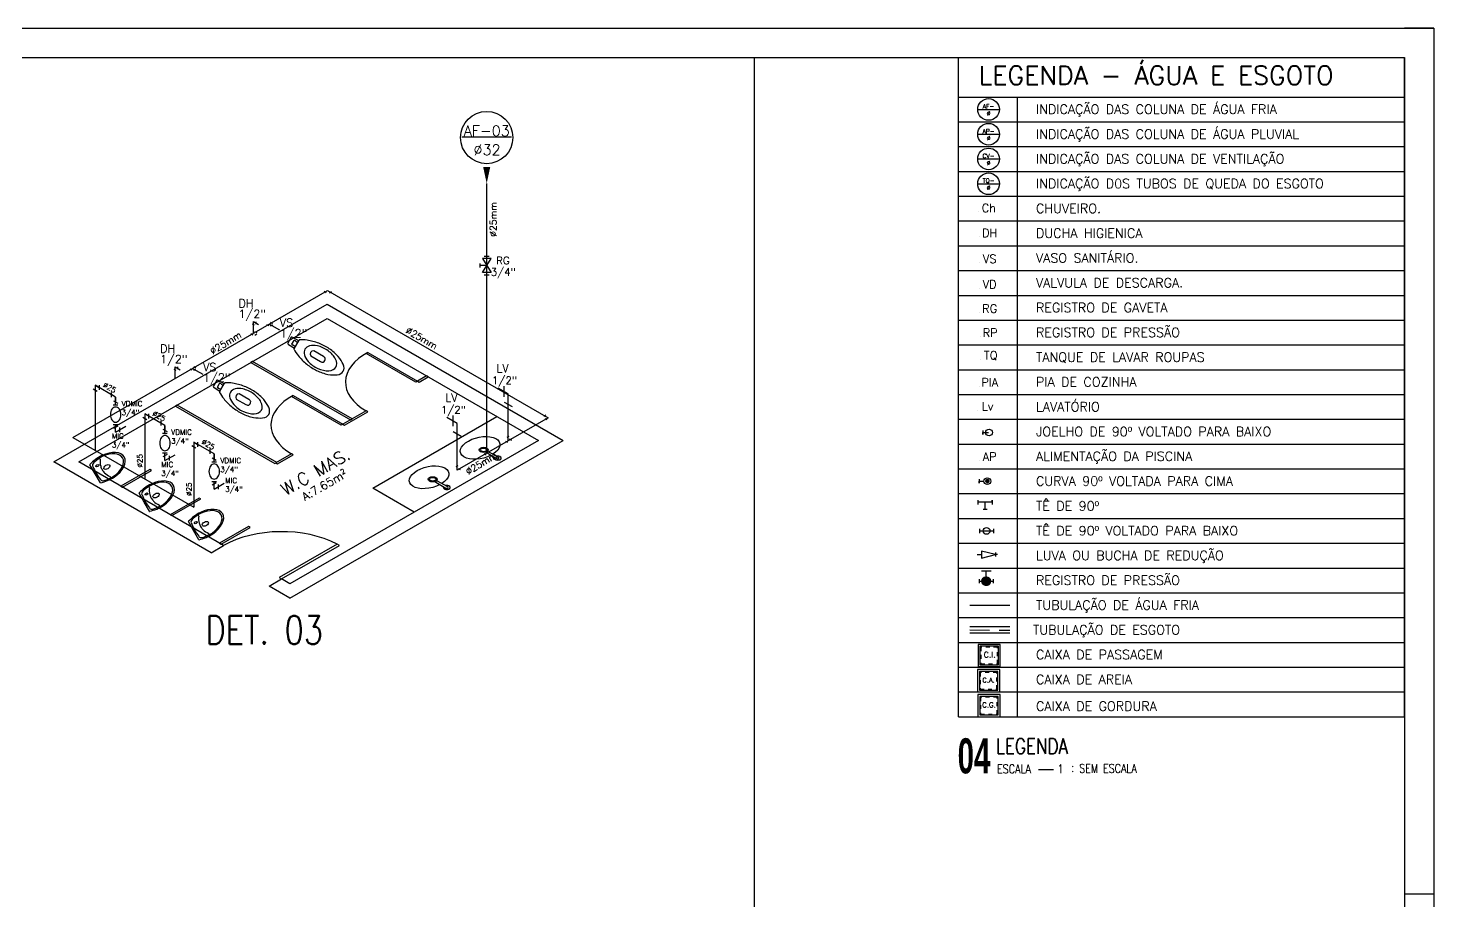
# Model space of a CAD drawing. Header units: millimetres. Extents: x 1111 to 1959, y -391 to -319.
# Drawn here: x 1922.68 to 1958.69, y -368.86 to -346.49 of the extents above; entities that cross this region are included whole.
import ezdxf
from ezdxf.enums import TextEntityAlignment as Align

# ---------------------------------------------------------------- set-up
doc = ezdxf.new("R2010")
doc.units = ezdxf.units.MM
for name, pattern in [('AF', [200, 100, 100]), ('HIDDEN', [0.375, 0.25, -0.125]), ('HIDDENX2', [0.75, 0.5, -0.25])]:
    doc.linetypes.add(name, pattern=pattern)
for name, color, linetype in [('08', 8, 'Continuous'), ('AF', 5, 'Continuous'), ('ARQ-PÇ-HIDROSSAN', 7, 'Continuous'), ('CERCAD-1', 1, 'Continuous'), ('CERCAD-2', 7, 'Continuous'), ('CONEXAO_AG_FRIA', 3, 'Continuous'), ('Diametro', 2, 'Continuous'), ('Eixo', 4, 'HIDDENX2'), ('HIDROGRAFIA', 4, 'Continuous'), ("PRANCHA - PROJETU'S", 7, 'Continuous'), ('Prumadas_L', 1, 'Continuous'), ('Prumadas_Q', 3, 'Continuous'), ('Prumadas_T', 2, 'Continuous'), ('TUBOS_AG_FRIA', 2, 'Continuous'), ('TUBULAÇÃO_ESGOTO', 5, 'Continuous'), ('TUBULAÇÃO_HIDRÁULICA', 5, 'Continuous'), ('TXT', 2, 'Continuous'), ('TXT_0', 7, 'Continuous'), ('TXT_1', 2, 'Continuous'), ('TXT_2', 2, 'Continuous')]:
    doc.layers.add(name, color=color, linetype=linetype)
doc.layers.add('TQ-Tubos detalhe', color=1, linetype='Continuous', lineweight=30)
doc.styles.add('ADITIVOCAD', font='ROMANS.shx')
doc.styles.add('R80', font='simplex.shx', dxfattribs={"height": 12})
doc.styles.add('REG140', font='romans.shx', dxfattribs={"width": 0.8, "height": 0.35})
doc.styles.add('REG80', font='romans.shx', dxfattribs={"width": 0.8, "height": 0.2})
doc.styles.add('ROMANS', font='romans')
doc.styles.add('SANSSERIF2', font='sanssb__.ttf', dxfattribs={"width": 0.8})

# ---------------------------------------------------------------- blocks, each defined once
blk = doc.blocks.new('SANIT-flat-3-flat-1')
at = {"layer": 'ARQ-PÇ-HIDROSSAN'}
blk.add_line((0.07, -0.062), (0.07, 0.062), dxfattribs=at)
for points in [[(0.073, -0.082, 0.059368), (0.13, -0.132, 0.082654), (0.23, -0.178, 0.104255), (0.33, -0.186, 0.107708), (0.43, -0.152, 0.088187), (0.5, -0.09, 0.163426), (0.53, 0, 0.163426), (0.5, 0.09, 0.088187), (0.43, 0.152, 0.107708), (0.33, 0.186, 0.104255), (0.23, 0.178, 0.082654), (0.13, 0.132, 0.059368), (0.073, 0.082, 0.207706), (0.07, 0.074), (0.07, 0.069), (0.07, 0.062), (0.012, 0.062, 0.402093), (0, 0.052), (0, 0.052), (0, -0.052, 0.402093), (0.012, -0.062), (0.07, -0.062), (0.07, -0.069), (0.07, -0.074, 0.207706)], [(0.152, 0, -0.268395), (0.23, 0.134, -0.179674), (0.33, 0.151, -0.170707), (0.42, 0.1, -0.179561), (0.458, 0, -0.179561), (0.42, -0.1, -0.170707), (0.33, -0.151, -0.179674), (0.23, -0.134, -0.268395)], [(0.342, -0.03, 0.183333), (0.342, 0.03, 0.302776), (0.32, 0.045), (0.224, 0.045, 0.370787), (0.224, -0.044), (0.32, -0.044, 0.302776)]]:
    blk.add_lwpolyline(points, format="xyb", close=True, dxfattribs=at)
blk.add_lwpolyline([(0.07, -0.044, 0.380199), (0.062, -0.036), (0.051, -0.036, 0.087349), (0.047, -0.037, -0.172037), (0.038, -0.037, -0.102747), (0.036, -0.036, -0.167994), (0.035, -0.032), (0.035, 0.032), (0.035, 0.032, -0.167994), (0.036, 0.036, -0.102747), (0.038, 0.037, -0.172037), (0.047, 0.037, 0.087349), (0.051, 0.036), (0.062, 0.036, 0.380199), (0.07, 0.044)], format="xyb", dxfattribs=at)
blk = doc.blocks.new('LAVATOR')
for p, q in [((-0.141, 0), (-0.141, 0.195)), ((-0.141, -0.194), (-0.141, 0))]:
    blk.add_line(p, q)
blk.add_lwpolyline([(-0.129, 0, 0.019765), (-0.123, -0.14, 0.055725), (-0.121, -0.16, 0.26837), (-0.081, -0.197, 0.08527), (0.016, -0.21, 0.373975), (0.199, 0, 0.373975), (0.016, 0.211, 0.08527), (-0.081, 0.197, 0.26837), (-0.121, 0.16, 0.055725), (-0.123, 0.14, 0.019765)], format="xyb", close=True)
blk.add_lwpolyline([(-0.022, 0.194, -0.557482), (-0.016, 0.186, 0.068592), (-0.049, 0.07, 0.02486), (-0.055, 0, 0.02486), (-0.049, -0.07, 0.068592), (-0.016, -0.185, -0.557482), (-0.022, -0.194)], format="xyb")
for centre, radius in [((-0.078, 0.11), 0.0175), ((0.004, 0), 0.0365)]:
    blk.add_circle(centre, radius)
for centre, radius, start, end in [((-0.138, 0.195), 0.003, 117.7353, 180), ((-0.002, -0.064), 0.295, 85.9061, 117.7353), ((-0.013, 0), 0.232, 0, 82.0182), ((-0.013, 0), 0.232, 277.9818, 0), ((-0.138, -0.194), 0.003, 180, 242.2647), ((-0.002, 0.065), 0.295, 242.2647, 274.0939)]:
    blk.add_arc(centre, radius, start, end)
blk = doc.blocks.new('det 3')
at = {"layer": '08'}
for p, q in [((-2.578, -0.304), (-0.244, 2.03)), ((-0.244, 2.03), (1.771, 0.014)), ((-2.365, -0.304), (-0.244, 1.817)), ((-0.244, 1.817), (1.559, 0.014)), ((-0.562, -2.319), (1.771, 0.014)), ((1.559, 0.014), (-0.562, -2.107)), ((1.116, -0.167), (1.117, -0.167)), ((1.117, -0.168), (1.118, -0.169)), ((1.118, -0.169), (1.204, -0.255)), ((1.133, -0.151), (1.132, -0.151)), ((1.134, -0.153), (1.133, -0.152)), ((1.22, -0.239), (1.134, -0.153)), ((-1.234, -1.647), (-2.578, -0.304)), ((-1.128, -1.541), (-2.365, -0.304)), ((0.697, -0.587), (0.696, -0.586)), ((0.699, -0.588), (0.698, -0.587)), ((0.785, -0.674), (0.699, -0.588)), ((0.68, -0.602), (0.681, -0.603)), ((0.682, -0.603), (0.683, -0.604)), ((0.683, -0.604), (0.769, -0.69)), ((-1.234, -1.647), (-1.128, -1.541)), ((-0.739, -2.142), (-0.633, -2.036)), ((-0.562, -2.107), (-0.633, -2.036)), ((-0.562, -2.319), (-0.739, -2.142))]:
    blk.add_line(p, q, dxfattribs=at)
at = {"layer": '08', "ltscale": 0.03}
for p, q in [((0.145, -0.693), (1.205, 0.368)), ((0.498, -1.046), (0.145, -0.693))]:
    blk.add_line(p, q, dxfattribs=at)
at = {"layer": '08'}
for points in [[(0.527, 0.891), (0.512, 0.877), (0.088, 1.301), (0.102, 1.315)], [(-0.046, 0.318), (-0.032, 0.333), (-0.881, 1.181), (-0.895, 1.167)], [(0.541, 0.877), (0.619, 0.955), (0.604, 0.969), (0.527, 0.891)], [(-0.11, 0.255), (-0.124, 0.241), (-0.548, 0.665), (-0.534, 0.679)], [(-0.69, -0.325), (-0.675, -0.311), (-1.524, 0.538), (-1.538, 0.523)], [(-0.096, 0.241), (0.102, 0.439), (0.088, 0.453), (-0.11, 0.255)], [(-0.668, -0.332), (-0.534, -0.198), (-0.548, -0.184), (-0.683, -0.318)], [(-1.991, -0.679), (-1.743, -0.431), (-1.757, -0.417), (-2.005, -0.664)], [(-1.57, -1.099), (-1.322, -0.852), (-1.337, -0.838), (-1.584, -1.085)], [(-1.149, -1.52), (-0.902, -1.273), (-0.916, -1.258), (-1.163, -1.506)], [(-0.633, -2.036), (-0.138, -1.541), (-0.159, -1.52), (-0.654, -2.015)]]:
    blk.add_lwpolyline(points, close=True, dxfattribs=at)
for points in [[(1.132, -0.151, 0), (1.13, -0.149, 0), (1.129, -0.148, 0), (1.127, -0.148, 0), (1.125, -0.147, 0), (1.123, -0.147, 0), (1.121, -0.148, 0), (1.119, -0.148, 0), (1.117, -0.149, 0), (1.116, -0.151, 0), (1.115, -0.152, 0), (1.114, -0.154, 0), (1.113, -0.156, 0), (1.113, -0.158, 0), (1.113, -0.16, 0), (1.113, -0.162, 0), (1.114, -0.163, 0), (1.115, -0.165, 0), (1.116, -0.167, 0)], [(1.133, -0.152, 0), (1.132, -0.151, 0), (1.13, -0.15, 0), (1.128, -0.149, 0), (1.126, -0.149, 0), (1.124, -0.149, 0), (1.122, -0.149, 0), (1.12, -0.15, 0), (1.119, -0.151, 0), (1.117, -0.152, 0), (1.116, -0.154, 0), (1.115, -0.155, 0), (1.114, -0.157, 0), (1.114, -0.159, 0), (1.114, -0.161, 0), (1.114, -0.163, 0), (1.115, -0.165, 0), (1.116, -0.167, 0), (1.117, -0.168, 0)], [(1.116, -0.166, 0), (1.115, -0.164, 0), (1.114, -0.162, 0), (1.114, -0.16, 0), (1.114, -0.158, 0), (1.114, -0.157, 0), (1.115, -0.155, 0), (1.116, -0.153, 0), (1.117, -0.152, 0)], [(1.118, -0.169, 0), (1.117, -0.168, 0), (1.116, -0.166, 0), (1.115, -0.164, 0), (1.115, -0.162, 0), (1.115, -0.16, 0), (1.115, -0.158, 0), (1.116, -0.156, 0), (1.117, -0.155, 0), (1.118, -0.153, 0)], [(1.117, -0.152, 0), (1.119, -0.151, 0), (1.12, -0.15, 0), (1.122, -0.149, 0), (1.124, -0.149, 0), (1.126, -0.149, 0), (1.128, -0.149, 0), (1.13, -0.15, 0), (1.131, -0.15, 0)], [(1.118, -0.153, 0), (1.12, -0.152, 0), (1.121, -0.151, 0), (1.123, -0.15, 0), (1.125, -0.15, 0), (1.127, -0.15, 0), (1.129, -0.15, 0), (1.131, -0.151, 0), (1.133, -0.152, 0), (1.134, -0.153, 0)], [(1.118, -0.169, 0), (1.118, -0.169, 0)], [(0.696, -0.586, 0), (0.695, -0.585, 0), (0.693, -0.584, 0), (0.691, -0.583, 0), (0.689, -0.583, 0), (0.687, -0.583, 0), (0.686, -0.583, 0), (0.684, -0.584, 0), (0.682, -0.585, 0), (0.68, -0.586, 0), (0.679, -0.587, 0), (0.678, -0.589, 0), (0.678, -0.591, 0), (0.677, -0.593, 0), (0.677, -0.595, 0), (0.678, -0.597, 0), (0.678, -0.599, 0), (0.679, -0.6, 0), (0.68, -0.602, 0)], [(0.68, -0.601, 0), (0.679, -0.6, 0), (0.679, -0.598, 0), (0.678, -0.596, 0), (0.679, -0.594, 0), (0.679, -0.592, 0), (0.68, -0.59, 0), (0.681, -0.588, 0), (0.682, -0.587, 0)], [(0.698, -0.587, 0), (0.696, -0.586, 0), (0.695, -0.585, 0), (0.693, -0.584, 0), (0.691, -0.584, 0), (0.689, -0.584, 0), (0.687, -0.584, 0), (0.685, -0.585, 0), (0.683, -0.586, 0), (0.682, -0.587, 0), (0.681, -0.589, 0), (0.68, -0.591, 0), (0.679, -0.592, 0), (0.679, -0.594, 0), (0.679, -0.596, 0), (0.679, -0.598, 0), (0.68, -0.6, 0), (0.681, -0.602, 0), (0.682, -0.603, 0)], [(0.683, -0.604, 0), (0.682, -0.603, 0), (0.681, -0.601, 0), (0.68, -0.599, 0), (0.68, -0.597, 0), (0.68, -0.595, 0), (0.68, -0.593, 0), (0.681, -0.592, 0), (0.682, -0.59, 0), (0.683, -0.588, 0)], [(0.682, -0.587, 0), (0.683, -0.586, 0), (0.685, -0.585, 0), (0.687, -0.584, 0), (0.689, -0.584, 0), (0.691, -0.584, 0), (0.693, -0.584, 0), (0.695, -0.585, 0), (0.696, -0.586, 0)], [(0.683, -0.588, 0), (0.684, -0.587, 0), (0.686, -0.586, 0), (0.688, -0.585, 0), (0.69, -0.585, 0), (0.692, -0.585, 0), (0.694, -0.585, 0), (0.696, -0.586, 0), (0.697, -0.587, 0), (0.699, -0.588, 0)], [(0.683, -0.604, 0), (0.683, -0.604, 0)]]:
    blk.add_polyline3d(points, dxfattribs=at)
at = {"layer": '08', "ltscale": 0.03}
for centre, radius in [((1.092, -0.126), 0.0384), ((1.092, -0.126), 0.0274), ((0.657, -0.561), 0.0384), ((0.657, -0.561), 0.0274)]:
    blk.add_circle(centre, radius, dxfattribs=at)
at = {"layer": '08'}
for centre, radius, start, end in [((0.512, 0.877), 0.6, 133.0898, 225), ((-0.124, 0.241), 0.6, 133.0898, 225), ((1.212, -0.247), 0.0297, 157.3229, 225), ((1.212, -0.247), 0.0286, 158.2279, 111.3926), ((1.212, -0.247), 0.0297, 225, 112.3117), ((1.212, -0.247), 0.0114, 225, 45), ((0.777, -0.682), 0.0297, 157.3229, 225), ((0.777, -0.682), 0.0286, 158.2279, 111.3926), ((0.777, -0.682), 0.0297, 225, 112.3117), ((0.777, -0.682), 0.0114, 225, 45)]:
    blk.add_arc(centre, radius, start, end, dxfattribs=at)
at = {"layer": '08', "ltscale": 0.7}
blk.add_arc((-0.633, -2.037), 0.701, 47.5089, 135, dxfattribs=at)
at = {"layer": '08', "ltscale": 0.03, "extrusion": (0, 0, -1)}
for centre in [(1.062, -0.096), (0.626, -0.531)]:
    blk.add_ellipse(centre, major_axis=(-0.136, -0.136), ratio=0.742857, start_param=4.775358, end_param=10.940424, dxfattribs=at)
at = {"layer": '08', "rotation": 315}
for p in [(-0.566, 1.496), (-1.202, 0.859)]:
    blk.add_blockref('SANIT-flat-3-flat-1', p, dxfattribs=at)
at = {"layer": '08', "xscale": 0.7980000000000022, "yscale": 0.7980000000000022, "zscale": 0.7980000000000022, "rotation": 44.99999999999999}
for p in [(-2.128, -0.382), (-1.708, -0.803), (-1.287, -1.223)]:
    blk.add_blockref('LAVATOR', p, dxfattribs=at)
at = {"layer": '08', "rotation": 45, "style": 'ROMANS'}
for s, insert, char_height, width, attachment_point in [('W.C MAS.', (-0.344, -0.45), 0.15, 1.12177, 5), ('\\pi0.00288;A:7.65m²', (-0.471, -0.78), 0.1, 0.65338, 1)]:
    blk.add_mtext(s, dxfattribs=dict(at, insert=insert, char_height=char_height, width=width, attachment_point=attachment_point))
blk = doc.blocks.new('*U303', base_point=(2018.2, -3512.7))
for p, q in [((2016.2, -3504.3), (2020.2, -3504.3)), ((2016.2, -3521.1), (2020.2, -3521.1))]:
    blk.add_line(p, q)
for centre, radius, start, end in [((2023.1, -3512.7), 9.36, 163.9991, 180), ((2023.1, -3512.7), 9.36, 180, 196.0009), ((2020.7, -3512), 6.87, 145.3048, 163.9991), ((2020.7, -3513.4), 6.87, 196.0009, 214.6952), ((2019.2, -3511), 5.03, 120.8924, 145.3048), ((2018.2, -3509.4), 3.17, 90, 120.8924), ((2018.2, -3509.4), 3.17, 59.1076, 90), ((2017.3, -3511), 5.03, 34.6952, 59.1076), ((2015.8, -3512), 6.87, 16.0009, 34.6952), ((2015.8, -3513.4), 6.87, 325.3048, 343.9991), ((2013.4, -3512.7), 9.36, 0, 16.0009), ((2013.4, -3512.7), 9.36, 343.9991, 0), ((2019.2, -3514.4), 5.03, 214.6952, 239.1076), ((2018.2, -3516), 3.17, 239.1076, 270), ((2018.2, -3516), 3.17, 270, 300.8924), ((2017.3, -3514.4), 5.03, 300.8924, 325.3048)]:
    blk.add_arc(centre, radius, start, end)
blk = doc.blocks.new('*U304', base_point=(2000.9, -3487.7))
for p, q in [((2002.6, -3492.9), (1999.2, -3490.9)), ((2000.9, -3487.7), (2000.9, -3492.8)), ((2000.9, -3487.7), (2005, -3490.1)), ((2004.4, -3491.7), (2004.4, -3487.7))]:
    blk.add_line(p, q)
blk = doc.blocks.new('*U305', base_point=(2018.2, -3497.7))
for p, q in [((2018.2, -3497.7), (2014.1, -3495.3)), ((2014.8, -3497.7), (2014.8, -3493.7)), ((2016.5, -3500.9), (2020, -3502.9)), ((2018.2, -3497.7), (2018.2, -3502.8))]:
    blk.add_line(p, q)
blk = doc.blocks.new('*U306', base_point=(2018.2, -3527.7))
for p, q in [((2020, -3522.5), (2016.5, -3524.5)), ((2021.7, -3523.7), (2021.7, -3527.7))]:
    blk.add_line(p, q)
blk = doc.blocks.new('*U444', base_point=(2541.5, 289.3))
for p, q in [((2538.2, 302), (2544.9, 302)), ((2541.5, 289.3), (2532.6, 289.3)), ((2535.8, 298.7), (2547.3, 280)), ((2535.8, 280), (2547.3, 298.7)), ((2547.3, 298.7), (2535.8, 298.7)), ((2547.3, 280), (2535.8, 280)), ((2538.2, 276.7), (2544.9, 276.7))]:
    blk.add_line(p, q)
at = {"linetype": 'Continuous'}
blk.add_line((2532.6, 286.6), (2532.6, 292.1), dxfattribs=at)
blk = doc.blocks.new('CRBODADOSÇ')
at = {"layer": "PRANCHA - PROJETU'S", "color": 3}
blk.add_line((164.825, 196.917), (165.288, 196.917), dxfattribs=at)
at = {"layer": "PRANCHA - PROJETU'S", "color": 3, "style": 'REG80', "width": 0.8}
for s, p in [('ESCALA', (163.548, 196.799)), ('1', (165.407, 196.799)), (':', (165.829, 196.842))]:
    blk.add_text(s, height=0.27, dxfattribs=at).set_placement(p)
at = {"layer": "PRANCHA - PROJETU'S", "color": 2, "style": 'REG140', "width": 0.8}
for tag, p in [('PROJETO', (163.521, 198.067)), ('DESENHO', (163.516, 197.395))]:
    blk.add_attdef(tag, p, '', height=0.472, dxfattribs=at)
at = {"layer": "PRANCHA - PROJETU'S", "style": 'SANSSERIF2', "width": 0.6}
blk.add_attdef('00', text='', height=1.08, dxfattribs=at).set_placement((162.84, 196.795), align=Align.CENTER)
at = {"layer": "PRANCHA - PROJETU'S", "color": 3, "style": 'REG80', "width": 0.8}
blk.add_attdef('ESCALA', (166.075, 196.813), '', height=0.27, dxfattribs=at)
blk = doc.blocks.new('Adh_Afn')
blk.add_line((-0.25, 0), (0.25, 0))
blk.add_circle((0, 0), 0.25)
at = {"flags": 8}
for tag, p in [('$AF', (0, 0.07)), ('$DIAM', (0, -0.091))]:
    blk.add_attdef(tag, text='', height=0.1, dxfattribs=at).set_placement(p, align=Align.MIDDLE)
blk = doc.blocks.new('ADH_HIUTILIZ1')
blk.add_line((0.12, 0), (0.12, 0))
at = {"flags": 8}
blk.add_attdef('$N', text='', height=0.09, dxfattribs=at).set_placement((0.226, 0.042), align=Align.MIDDLE)
blk = doc.blocks.new('Adh_cx_j90b')
blk.add_lwpolyline([(-0.068, 0.022), (-0.068, -0.022), (-0.068, 0), (-0.006, 0)])
blk.add_circle((0, 0), 0.0359)
blk = doc.blocks.new('Adh_cx_c90c')
h = blk.add_hatch()
h.set_pattern_fill('_U', color=256, scale=0.002, angle=45, style=0, double=1, pattern_type=0)
h.set_pattern_definition([(45, (-6.0733674, -5.0413484), (-0.00141421356, 0.00141421356), []), (135, (-6.0733674, -5.0413484), (-0.00141421356, -0.00141421356), [])])
h.paths.add_polyline_path([(-0.017, 0, 1), (0.017, 0, 1)])
blk.add_lwpolyline([(-0.088, 0.022), (-0.088, -0.023), (-0.088, 0), (-0.036, 0)])
for radius in [0.0359, 0.017]:
    blk.add_circle((0, 0), radius)
blk = doc.blocks.new('Adh_cx_te90')
for p, q in [((-0.075, -0.0225), (-0.075, 0.0225)), ((0.075, 0), (-0.075, 0)), ((0, -0.075), (0, 0)), ((0.075, 0), (0.075, 0.0225)), ((0.075, 0.0225), (0.075, -0.0225)), ((-0.0225, -0.075), (0.0225, -0.075))]:
    blk.add_line(p, q)
blk = doc.blocks.new('Adh_cx_te90b')
for p, q in [((-0.078, 0.0225), (-0.078, -0.0225)), ((-0.078, 0), (0.078, 0)), ((0.078, -0.0225), (0.078, 0.0225))]:
    blk.add_line(p, q)
blk.add_circle((0, 0), 0.0359)
blk = doc.blocks.new('Adh_cx_lvr')
for p, q in [((0, 0), (-0.15, 0.0375)), ((-0.15, 0.0375), (-0.15, -0.0375)), ((-0.15, -0.0375), (0, 0)), ((0, 0.0225), (0, -0.0225)), ((-0.195, 0), (-0.15, 0)), ((0.0225, 0), (0, 0))]:
    blk.add_line(p, q)
blk = doc.blocks.new('Adh_acs_rg')
h = blk.add_hatch()
h.set_pattern_fill('_U', color=256, scale=0.002, angle=45, style=0, double=1)
h.set_pattern_definition([(45, (-7.4131718, -5.1711377), (-0.00141421356, 0.00141421356), []), (135, (-7.4131718, -5.1711377), (-0.00141421356, -0.00141421356), [])])
h.paths.add_polyline_path([(0.046, 0, 1), (-0.046, 0, 1)])
for p, q in [((-0.078, 0.022), (-0.078, -0.022)), ((0.053, 0.108), (-0.053, 0.108)), ((0, 0.046), (0, 0.108)), ((0.078, -0.022), (0.078, 0.022)), ((-0.078, 0), (-0.046, 0)), ((0.046, 0), (0.078, 0))]:
    blk.add_line(p, q)
blk.add_circle((0, 0), 0.046)
blk = doc.blocks.new('Adhs_RefTbl')
at = {"color": 0, "linetype": 'ByBlock', "ltscale": 0.5}
blk.add_line((-0.321, 0), (0.321, 0), dxfattribs=at)
blk = doc.blocks.new('inp_cx')
for p, q in [((40, 40), (-40, 40)), ((-40, 40), (-40, -40)), ((40, -40), (40, 40)), ((-40, -40), (40, -40))]:
    blk.add_line(p, q)
at = {"color": 1, "linetype": 'Continuous', "ltscale": 0.5}
for p, q in [((33, 33), (-33, 33)), ((-33, 33), (-33, -33)), ((33, -33), (33, 33)), ((-33, -33), (33, -33))]:
    blk.add_line(p, q, dxfattribs=at)
at = {"color": 1, "linetype": 'HIDDEN', "ltscale": 0.5}
for p, q in [((30, 30), (-30, 30)), ((-30, 30), (-30, -30)), ((30, -30), (30, 30)), ((-30, -30), (30, -30))]:
    blk.add_line(p, q, dxfattribs=at)
at = {"style": 'R80'}
blk.add_text('C.I.', height=20.59, dxfattribs=at).set_placement((-19.6, -7.5))
blk = doc.blocks.new('_cxgordu')
for p, q in [((40, 40), (-40, 40)), ((-40, 40), (-40, -40)), ((40, -40), (40, 40)), ((-40, -40), (40, -40))]:
    blk.add_line(p, q)
at = {"color": 1, "linetype": 'Continuous', "ltscale": 0.5}
for p, q in [((33, 33), (-33, 33)), ((-33, 33), (-33, -33)), ((33, -33), (33, 33)), ((-33, -33), (33, -33))]:
    blk.add_line(p, q, dxfattribs=at)
at = {"color": 1, "linetype": 'HIDDEN', "ltscale": 0.5}
for p, q in [((30, 30), (-30, 30)), ((-30, 30), (-30, -30)), ((30, -30), (30, 30)), ((-30, -30), (30, -30))]:
    blk.add_line(p, q, dxfattribs=at)
at = {"style": 'R80'}
blk.add_text('C.G.', height=18.48, dxfattribs=at).set_placement((-24.3, -6.9))
blk = doc.blocks.new('_cxareia')
for p, q in [((40, 40), (-40, 40)), ((-40, 40), (-40, -40)), ((40, -40), (40, 40)), ((-40, -40), (40, -40))]:
    blk.add_line(p, q)
at = {"color": 1, "linetype": 'Continuous', "ltscale": 0.5}
for p, q in [((33, 33), (-33, 33)), ((-33, 33), (-33, -33)), ((33, -33), (33, 33)), ((-33, -33), (33, -33))]:
    blk.add_line(p, q, dxfattribs=at)
at = {"color": 1, "linetype": 'HIDDEN', "ltscale": 0.5}
for p, q in [((30, 30), (-30, 30)), ((-30, 30), (-30, -30)), ((30, -30), (30, 30)), ((-30, -30), (30, -30))]:
    blk.add_line(p, q, dxfattribs=at)
at = {"style": 'R80'}
blk.add_text('C.A.', height=17.28, dxfattribs=at).set_placement((-22, -6.1))

msp = doc.modelspace()

# ---------------------------------------------------------------- linework, layer by layer
at = {"layer": 'AF'}
for p, q in [((1930.269, -353.235), (1930.321, -353.265)), ((1930.403, -353.274), (1930.455, -353.244)), ((1928.386, -354.322), (1928.438, -354.352)), ((1928.483, -354.108), (1928.431, -354.078)), ((1928.485, -354.265), (1928.537, -354.295)), ((1928.489, -354.36), (1928.541, -354.33)), ((1928.517, -354.016), (1928.517, -354.076)), ((1928.792, -354.087), (1928.844, -354.117)), ((1928.891, -354.03), (1928.943, -354.06)), ((1928.895, -354.126), (1928.947, -354.096)), ((1926.473, -355.268), (1926.421, -355.238)), ((1926.507, -355.176), (1926.507, -355.236)), ((1926.825, -355.223), (1926.877, -355.253)), ((1926.924, -355.166), (1926.976, -355.196)), ((1926.928, -355.261), (1926.98, -355.231)), ((1934.87, -355.667), (1934.87, -355.942)), ((1934.878, -356.076), (1935.082, -356.194)), ((1933.562, -356.422), (1933.562, -356.698)), ((1935.891, -356.437), (1935.943, -356.407)), ((1935.917, -356.496), (1935.969, -356.526)), ((1933.569, -356.831), (1933.773, -356.949)), ((1934.909, -357.078), (1934.961, -357.108)), ((1934.956, -356.977), (1935.008, -356.947)), ((1935.008, -357.021), (1935.06, -357.051)), ((1934.36, -357.395), (1934.412, -357.425)), ((1934.407, -357.294), (1934.459, -357.264)), ((1934.459, -357.338), (1934.511, -357.368)), ((1933.649, -357.732), (1933.701, -357.702)), ((1933.701, -357.775), (1933.753, -357.805))]:
    msp.add_line(p, q, dxfattribs=at)
at = {"layer": 'CERCAD-1'}
msp.add_lwpolyline([(1957.942, -390.141), (1894.942, -390.141), (1894.942, -347.241), (1957.942, -347.241)], close=True, dxfattribs=at)
at = {"layer": 'CERCAD-2'}
for p, q in [((1894.192, -346.491), (1958.692, -346.491)), ((1958.692, -346.491), (1957.942, -346.491)), ((1958.692, -346.491), (1958.692, -390.891)), ((1958.692, -368.691), (1957.942, -368.691))]:
    msp.add_line(p, q, dxfattribs=at)
at = {"layer": 'Eixo'}
msp.add_line((1946.809, -361.918), (1947.828, -361.919), dxfattribs=at)
at = {"layer": 'Prumadas_L'}
msp.add_line((1933.793, -349.278), (1935.066, -349.278), dxfattribs=at)
msp.add_solid([(1934.429, -350.476), (1934.339, -350.054), (1934.519, -350.054)], dxfattribs=at)
at = {"layer": 'Prumadas_Q'}
msp.add_circle((1934.429, -349.296), 0.67, dxfattribs=at)
at = {"layer": 'TQ-Tubos detalhe'}
msp.add_line((1941.286, -390.141), (1941.286, -347.241), dxfattribs=at)
at = {"layer": 'TUBOS_AG_FRIA'}
for p, q in [((1934.429, -357.385), (1934.429, -350.476)), ((1923.83, -356.982), (1930.354, -353.216)), ((1930.354, -353.216), (1936.002, -356.477)), ((1928.457, -354.311), (1928.457, -354.011)), ((1928.457, -354.011), (1928.587, -354.086)), ((1928.863, -354.077), (1929.123, -354.227)), ((1926.447, -355.472), (1926.447, -355.172)), ((1926.447, -355.172), (1926.577, -355.247)), ((1926.896, -355.213), (1927.155, -355.363)), ((1934.98, -355.867), (1934.72, -355.717)), ((1934.98, -357.067), (1934.98, -355.867)), ((1933.671, -356.623), (1933.412, -356.473)), ((1936.002, -356.477), (1933.671, -357.823)), ((1933.671, -357.823), (1933.671, -356.623)), ((1923.83, -356.982), (1926.928, -358.771))]:
    msp.add_line(p, q, dxfattribs=at)
at = {"layer": 'TUBOS_AG_FRIA', "linetype": 'AF'}
for points in [[(1924.922, -355.947), (1924.403, -355.647), (1924.403, -357.313)], [(1924.922, -356.145), (1924.922, -355.947)], [(1926.188, -356.678), (1925.669, -356.378), (1925.669, -358.044)], [(1924.922, -356.847), (1924.922, -356.65)], [(1924.922, -356.847), (1925.182, -356.697)], [(1926.188, -356.876), (1926.188, -356.678)], [(1927.448, -357.406), (1926.928, -357.106), (1926.928, -358.771)], [(1926.188, -357.578), (1926.188, -357.381)], [(1926.188, -357.578), (1926.448, -357.428)], [(1927.448, -357.603), (1927.448, -357.406)], [(1927.448, -358.306), (1927.448, -358.108)], [(1927.448, -358.306), (1927.708, -358.156)]]:
    msp.add_lwpolyline(points, dxfattribs=at)
at = {"layer": 'TUBULAÇÃO_ESGOTO'}
for p, q in [((1947.828, -361.84), (1946.809, -361.839)), ((1947.828, -361.999), (1946.809, -361.998))]:
    msp.add_line(p, q, dxfattribs=at)
at = {"layer": 'TXT_1'}
for p, q in [((1946.515, -364.143), (1946.515, -347.241)), ((1946.515, -347.241), (1957.942, -347.241)), ((1946.515, -364.143), (1946.515, -347.241)), ((1957.942, -364.143), (1957.942, -347.241)), ((1946.515, -348.258), (1957.942, -348.258)), ((1948.024, -364.143), (1948.024, -348.258)), ((1946.515, -348.893), (1957.942, -348.893)), ((1946.515, -349.529), (1957.942, -349.529)), ((1946.515, -350.164), (1957.942, -350.164)), ((1946.515, -350.799), (1957.942, -350.799)), ((1946.515, -351.435), (1957.942, -351.435)), ((1946.515, -352.07), (1957.942, -352.07)), ((1946.515, -352.706), (1957.942, -352.706)), ((1946.515, -353.341), (1957.942, -353.341)), ((1946.515, -353.976), (1957.942, -353.976)), ((1946.515, -354.612), (1957.942, -354.612)), ((1946.515, -355.247), (1957.942, -355.247)), ((1946.515, -355.883), (1957.942, -355.883)), ((1946.515, -356.518), (1957.942, -356.518)), ((1946.515, -357.153), (1957.942, -357.153)), ((1946.515, -357.789), (1957.942, -357.789)), ((1946.515, -357.789), (1957.942, -357.789)), ((1946.515, -358.424), (1957.942, -358.424)), ((1946.515, -359.06), (1957.942, -359.06)), ((1946.515, -359.695), (1957.942, -359.695)), ((1946.515, -360.33), (1957.942, -360.33)), ((1946.515, -360.966), (1957.942, -360.966)), ((1946.515, -360.966), (1957.942, -360.966)), ((1946.515, -361.601), (1957.942, -361.601)), ((1946.515, -362.237), (1957.942, -362.237)), ((1946.515, -362.872), (1957.942, -362.872)), ((1946.515, -363.507), (1957.942, -363.507)), ((1946.515, -364.143), (1957.942, -364.143))]:
    msp.add_line(p, q, dxfattribs=at)

# ---------------------------------------------------------------- block references
at = {"layer": 'CONEXAO_AG_FRIA'}
for name, p, xscale, yscale, zscale in [('*U444', (1934.429, -352.577), 0.0192000000006374, 0.0192000000006374, 1.92), ('*U304', (1924.403, -355.647), 0.0299997, 0.0299997, 0.0299997), ('*U305', (1924.922, -355.947), 0.0299997, 0.0299997, 0.0299997), ('*U303', (1924.922, -356.397), 0.0299997, 0.0299997, 0.0299997), ('*U304', (1925.669, -356.378), 0.0299997, 0.0299997, 0.0299997), ('*U306', (1924.922, -356.847), 0.0299997, 0.0299997, 0.0299997), ('*U305', (1926.188, -356.678), 0.0299997, 0.0299997, 0.0299997), ('*U303', (1926.188, -357.128), 0.0299997, 0.0299997, 0.0299997), ('*U304', (1926.928, -357.106), 0.0299997, 0.0299997, 0.0299997), ('*U306', (1926.188, -357.578), 0.0299997, 0.0299997, 0.0299997), ('*U305', (1927.448, -357.406), 0.0299997, 0.0299997, 0.0299997), ('*U303', (1927.448, -357.856), 0.0299997, 0.0299997, 0.0299997), ('*U306', (1927.448, -358.306), 0.0299997, 0.0299997, 0.0299997)]:
    msp.add_blockref(name, p, dxfattribs=dict(at, xscale=xscale, yscale=yscale, zscale=zscale))
at = {"layer": 'HIDROGRAFIA', "xscale": 0.007148181716720001, "yscale": 0.007148181716720001, "zscale": 0.007148181716720001}
for name, p in [('inp_cx', (1947.3, -362.572)), ('_cxareia', (1947.286, -363.221)), ('_cxgordu', (1947.294, -363.857))]:
    msp.add_blockref(name, p, dxfattribs=at)
at = {"layer": "PRANCHA - PROJETU'S", "xscale": 0.8327550000000002, "yscale": 0.8327550000000002, "zscale": 0.8327550000000002}
msp.add_blockref('CRBODADOSÇ', (1811.306, -529.476), dxfattribs=at).add_auto_attribs({'ESCALA': 'SEM ESCALA', 'DESENHO': 'LEGENDA', '00': '04'})
at = {"layer": 'TUBOS_AG_FRIA', "xscale": 3, "yscale": 1.73205, "zscale": 3}
msp.add_blockref('det 3', (1931.075, -357.084), dxfattribs=at)
at = {"layer": 'TUBULAÇÃO_HIDRÁULICA', "xscale": 1.588484825774678, "yscale": 1.588484825774678, "zscale": 1.588484825774678}
msp.add_blockref('Adhs_RefTbl', (1947.318, -361.283), dxfattribs=at)
at = {"layer": 'TXT_1'}
ref = msp.add_blockref('Adh_Afn', (1947.285, -348.576), dxfattribs=dict(at, xscale=1.111939378041985, yscale=1.111939378041985, zscale=1.111939378041985))
ref.add_attrib('$AF', 'AF-', dxfattribs={"layer": '0', "height": 0.1112, "style": 'ADITIVOCAD', "flags": 8}).set_placement((1947.285, -348.497), align=Align.MIDDLE)
ref.add_attrib('$DIAM', '%%C', dxfattribs={"layer": '0', "height": 0.1112, "style": 'ADITIVOCAD', "flags": 8}).set_placement((1947.285, -348.677), align=Align.MIDDLE)
ref = msp.add_blockref('Adh_Afn', (1947.285, -349.211), dxfattribs=dict(at, xscale=1.111939378041985, yscale=1.111939378041985, zscale=1.111939378041985))
ref.add_attrib('$AF', 'AP-', dxfattribs={"layer": '0', "height": 0.1112, "style": 'ADITIVOCAD', "flags": 8}).set_placement((1947.285, -349.133), align=Align.MIDDLE)
ref.add_attrib('$DIAM', '%%C', dxfattribs={"layer": '0', "height": 0.1112, "style": 'ADITIVOCAD', "flags": 8}).set_placement((1947.285, -349.312), align=Align.MIDDLE)
ref = msp.add_blockref('Adh_Afn', (1947.285, -349.846), dxfattribs=dict(at, xscale=1.111939378041985, yscale=1.111939378041985, zscale=1.111939378041985))
ref.add_attrib('$AF', 'CV-', dxfattribs={"layer": '0', "height": 0.1112, "style": 'ADITIVOCAD', "flags": 8}).set_placement((1947.285, -349.768), align=Align.MIDDLE)
ref.add_attrib('$DIAM', '%%C', dxfattribs={"layer": '0', "height": 0.1112, "style": 'ADITIVOCAD', "flags": 8}).set_placement((1947.285, -349.947), align=Align.MIDDLE)
ref = msp.add_blockref('Adh_Afn', (1947.285, -350.482), dxfattribs=dict(at, xscale=1.111939378041985, yscale=1.111939378041985, zscale=1.111939378041985))
ref.add_attrib('$AF', 'TQ-', dxfattribs={"layer": '0', "height": 0.1112, "style": 'ADITIVOCAD', "flags": 8}).set_placement((1947.285, -350.404), align=Align.MIDDLE)
ref.add_attrib('$DIAM', '%%C', dxfattribs={"layer": '0', "height": 0.1112, "style": 'ADITIVOCAD', "flags": 8}).set_placement((1947.285, -350.583), align=Align.MIDDLE)
ref = msp.add_blockref('ADH_HIUTILIZ1', (1946.752, -351.203), dxfattribs=dict(at, xscale=2.382727238662016, yscale=2.382727238662016, zscale=2.382727238662016))
ref.add_attrib('$N', 'Ch', dxfattribs={"layer": '0', "height": 0.2144, "style": 'ADITIVOCAD', "flags": 8}).set_placement((1947.291, -351.102), align=Align.MIDDLE)
ref = msp.add_blockref('ADH_HIUTILIZ1', (1946.774, -351.842), dxfattribs=dict(at, xscale=2.382727238662016, yscale=2.382727238662016, zscale=2.382727238662016))
ref.add_attrib('$N', 'DH', dxfattribs={"layer": '0', "height": 0.2144, "style": 'ADITIVOCAD', "flags": 8}).set_placement((1947.313, -351.742), align=Align.MIDDLE)
ref = msp.add_blockref('ADH_HIUTILIZ1', (1946.774, -352.505), dxfattribs=dict(at, xscale=2.382727238662016, yscale=2.382727238662016, zscale=2.382727238662016))
ref.add_attrib('$N', 'VS', dxfattribs={"layer": '0', "height": 0.2144, "style": 'ADITIVOCAD', "flags": 8}).set_placement((1947.313, -352.405), align=Align.MIDDLE)
ref = msp.add_blockref('ADH_HIUTILIZ1', (1946.774, -353.159), dxfattribs=dict(at, xscale=2.382727238662016, yscale=2.382727238662016, zscale=2.382727238662016))
ref.add_attrib('$N', 'VD', dxfattribs={"layer": '0', "height": 0.2144, "style": 'ADITIVOCAD', "flags": 8}).set_placement((1947.313, -353.059), align=Align.MIDDLE)
ref = msp.add_blockref('ADH_HIUTILIZ1', (1946.774, -353.782), dxfattribs=dict(at, xscale=2.382727238662016, yscale=2.382727238662016, zscale=2.382727238662016))
ref.add_attrib('$N', 'RG', dxfattribs={"layer": '0', "height": 0.2144, "style": 'ADITIVOCAD', "flags": 8}).set_placement((1947.313, -353.681), align=Align.MIDDLE)
ref = msp.add_blockref('ADH_HIUTILIZ1', (1946.786, -354.4), dxfattribs=dict(at, xscale=2.382727238662016, yscale=2.382727238662016, zscale=2.382727238662016))
ref.add_attrib('$N', 'RP', dxfattribs={"layer": '0', "height": 0.2144, "style": 'ADITIVOCAD', "flags": 8}).set_placement((1947.325, -354.3), align=Align.MIDDLE)
ref = msp.add_blockref('ADH_HIUTILIZ1', (1946.801, -354.99), dxfattribs=dict(at, xscale=2.382727238662016, yscale=2.382727238662016, zscale=2.382727238662016))
ref.add_attrib('$N', 'TQ', dxfattribs={"layer": '0', "height": 0.2144, "style": 'ADITIVOCAD', "flags": 8}).set_placement((1947.34, -354.889), align=Align.MIDDLE)
ref = msp.add_blockref('ADH_HIUTILIZ1', (1946.774, -355.671), dxfattribs=dict(at, xscale=2.382727238662016, yscale=2.382727238662016, zscale=2.382727238662016))
ref.add_attrib('$N', 'PIA', dxfattribs={"layer": '0', "height": 0.2144, "style": 'ADITIVOCAD', "flags": 8}).set_placement((1947.313, -355.571), align=Align.MIDDLE)
ref = msp.add_blockref('ADH_HIUTILIZ1', (1946.719, -356.285), dxfattribs=dict(at, xscale=2.382727238662016, yscale=2.382727238662016, zscale=2.382727238662016))
ref.add_attrib('$N', 'Lv', dxfattribs={"layer": '0', "height": 0.2144, "style": 'ADITIVOCAD', "flags": 8}).set_placement((1947.258, -356.184), align=Align.MIDDLE)
at = {"layer": 'TXT_1', "xscale": 2.382727238662016, "yscale": 2.382727238662016, "zscale": 2.382727238662016}
for name, p in [('Adh_cx_j90b', (1947.296, -356.858)), ('Adh_cx_c90c', (1947.253, -358.102)), ('Adh_cx_te90', (1947.197, -358.645)), ('Adh_cx_te90b', (1947.235, -359.38)), ('Adh_cx_lvr', (1947.459, -359.985)), ('Adh_acs_rg', (1947.226, -360.669))]:
    msp.add_blockref(name, p, dxfattribs=at)
at = {"layer": 'TXT_1'}
ref = msp.add_blockref('ADH_HIUTILIZ1', (1946.774, -357.577), dxfattribs=dict(at, xscale=2.382727238662016, yscale=2.382727238662016, zscale=2.382727238662016))
ref.add_attrib('$N', 'AP', dxfattribs={"layer": '0', "height": 0.2144, "style": 'ADITIVOCAD', "flags": 8}).set_placement((1947.313, -357.477), align=Align.MIDDLE)

# ---------------------------------------------------------------- texts
at = {"layer": 'CONEXAO_AG_FRIA', "style": 'ROMANS'}
for s, height, p in [('RG', 0.192, (1934.671, -352.546)), ('3/4"', 0.192, (1934.532, -352.84)), ('DH', 0.21, (1928.072, -353.651)), ('1/2"', 0.21, (1928.072, -353.921)), ('VS', 0.21, (1929.13, -354.148)), ('1/2"', 0.21, (1929.13, -354.418)), ('DH', 0.21, (1926.062, -354.811)), ('1/2"', 0.21, (1926.062, -355.081)), ('VS', 0.21, (1927.163, -355.284)), ('1/2"', 0.21, (1927.163, -355.554)), ('1/2"', 0.192, (1934.563, -355.615)), ('LV', 0.21, (1934.677, -355.316)), ('VDMIC', 0.135, (1925.079, -356.185)), ('LV', 0.21, (1933.369, -356.071)), ('3/4"', 0.135, (1925.079, -356.41)), ('1/2"', 0.192, (1933.254, -356.37)), ('VDMIC', 0.135, (1926.345, -356.916)), ('3/4"', 0.135, (1924.827, -357.239)), ('MIC', 0.135, (1924.827, -357.014)), ('3/4"', 0.135, (1926.345, -357.141)), ('VDMIC', 0.135, (1927.605, -357.644)), ('3/4"', 0.135, (1926.093, -357.97)), ('MIC', 0.135, (1926.093, -357.745)), ('3/4"', 0.135, (1927.605, -357.869)), ('3/4"', 0.135, (1927.729, -358.379)), ('MIC', 0.135, (1927.729, -358.154))]:
    msp.add_text(s, height=height, dxfattribs=at).set_placement(p)
for rotation, p in [(330, (1924.696, -355.739)), (330, (1925.962, -356.47)), (330, (1927.222, -357.197)), (90, (1925.612, -357.629)), (90, (1926.871, -358.356))]:
    msp.add_text(' %%C25', height=0.135, rotation=rotation, dxfattribs=at).set_placement(p, align=Align.CENTER)
at = {"layer": 'Diametro', "style": 'ROMANS'}
for rotation, p in [(90, (1934.681, -351.395)), (31.0539, (1927.786, -354.632)), (330, (1932.72, -354.513)), (31.0539, (1934.338, -357.72))]:
    msp.add_text('%%C25mm', height=0.1728, rotation=rotation, dxfattribs=at).set_placement(p, align=Align.CENTER)
at = {"layer": 'Prumadas_T', "style": 'ROMANS'}
for s, p in [('AF-03', (1934.429, -349.259)), ('%%C32', (1934.438, -349.745))]:
    msp.add_text(s, height=0.27, dxfattribs=at).set_placement(p, align=Align.CENTER)
at = {"layer": 'TXT', "style": 'ROMANS', "width": 0.8}
msp.add_text('DET. 03', height=0.72, dxfattribs=at).set_placement((1927.226, -362.279))
at = {"layer": 'TXT_0', "style": 'ADITIVOCAD'}
for s, height, p in [('INDICAÇÃO DAS COLUNA DE ÁGUA FRIA', 0.23827, (1948.5, -348.69)), ('INDICAÇÃO DAS COLUNA DE ÁGUA PLUVIAL', 0.23827, (1948.5, -349.326)), ('INDICAÇÃO DAS COLUNA DE VENTILAÇÃO', 0.23827, (1948.5, -349.961)), ('INDICAÇÃO D0S TUBOS DE QUEDA DO ESGOTO', 0.23827, (1948.5, -350.597)), ('CHUVEIRO.', 0.2383, (1948.5, -351.232)), ('DUCHA HIGIENICA', 0.23827, (1948.5, -351.867)), ('VASO SANITÁRIO.', 0.23827, (1948.5, -352.503)), ('VALVULA DE DESCARGA.', 0.23827, (1948.5, -353.138)), ('REGISTRO DE GAVETA', 0.23827, (1948.5, -353.774)), ('REGISTRO DE PRESSÃO', 0.23827, (1948.5, -354.409)), ('TANQUE DE LAVAR ROUPAS', 0.23827, (1948.5, -355.044)), ('PIA DE COZINHA', 0.23827, (1948.5, -355.68)), ('LAVATÓRIO', 0.2383, (1948.5, -356.315)), ('JOELHO DE 90º VOLTADO PARA BAIXO', 0.23827, (1948.5, -356.951)), ('ALIMENTAÇÃO DA PISCINA', 0.23827, (1948.5, -357.586)), ('CURVA 90º VOLTADA PARA CIMA', 0.23827, (1948.5, -358.221)), ('TÊ DE 90º', 0.2383, (1948.5, -358.857)), ('TÊ DE 90º VOLTADO PARA BAIXO', 0.23827, (1948.5, -359.492)), ('LUVA OU BUCHA DE REDUÇÃO', 0.23827, (1948.5, -360.127)), ('REGISTRO DE PRESSÃO', 0.23827, (1948.5, -360.763)), ('TUBULAÇÃO DE ÁGUA FRIA', 0.23827, (1948.5, -361.398)), ('TUBULAÇÃO DE ESGOTO', 0.23827, (1948.422, -362.034)), ('CAIXA DE PASSAGEM', 0.23827, (1948.5, -362.669)), ('CAIXA DE AREIA', 0.23827, (1948.5, -363.304)), ('CAIXA DE GORDURA', 0.23827, (1948.5, -363.99))]:
    msp.add_text(s, height=height, dxfattribs=at).set_placement(p)
at = {"layer": 'TXT_2', "style": 'ADITIVOCAD'}
msp.add_text('LEGENDA - ÁGUA E ESGOTO', height=0.47655, dxfattribs=at).set_placement((1947.033, -347.94))

doc.saveas('drawing.dxf')
